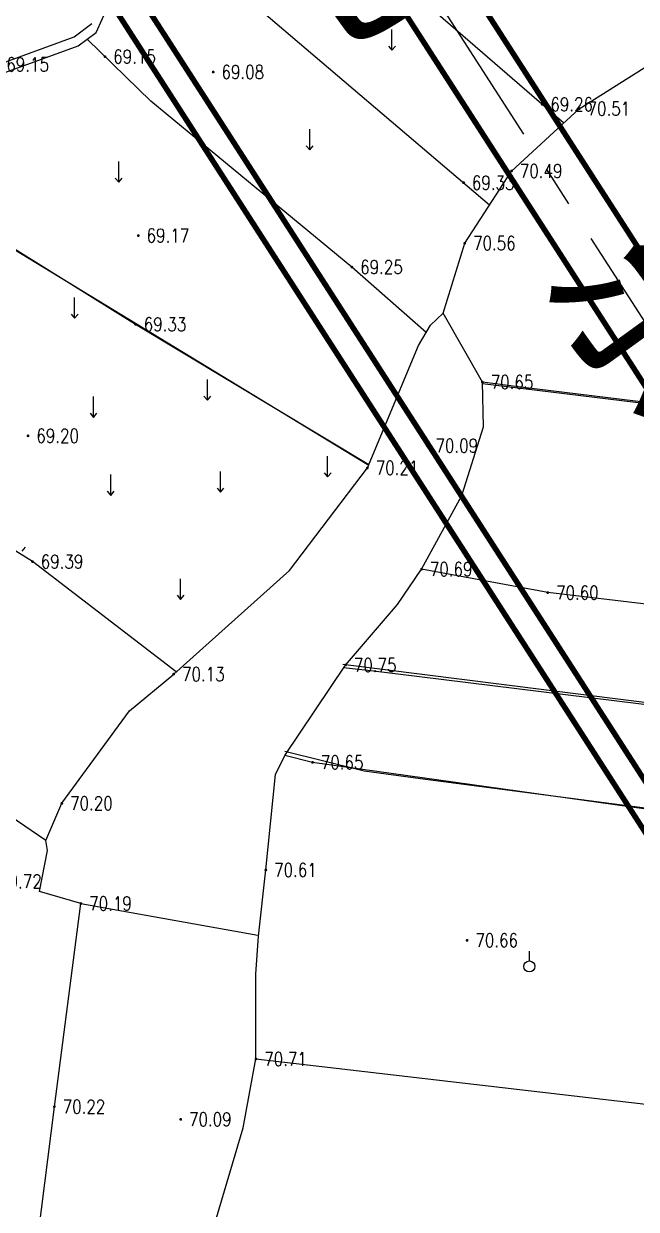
# Model space of a CAD drawing. Extents: x 10519 to 17598, y -625 to 2857.
# Drawn here: x 13601.3 to 13645.7, y 1222.1 to 1308 of the extents above; entities that cross this region are included whole.
import ezdxf
from ezdxf.enums import TextEntityAlignment as Align

# ---------------------------------------------------------------- set-up
doc = ezdxf.new("R2010")
doc.units = 0
doc.header["$MEASUREMENT"] = 0
doc.linetypes.add('CENTER', pattern=[2, 1.25, -0.25, 0.25, -0.25])
doc.linetypes.add('CENTERX2', pattern=[4, 2.5, -0.5, 0.5, -0.5])
doc.layers.get('0').update_dxf_attribs({"linetype": 'CONTINUOUS'})
for name, color, linetype in [('00000衢化东路中线', 1, 'CENTER'), ('00000道路边线', 2, 'CONTINUOUS'), ('0000原地形', 252, 'CONTINUOUS'), ('000道路名称', 6, 'CONTINUOUS'), ('GCD', 224, 'CONTINUOUS')]:
    doc.layers.add(name, color=color, linetype=linetype)
doc.styles.add('HZ', font='txt8.shx', dxfattribs={"width": 0.8, "bigfont": 'hz.shx'})
doc.styles.add('黑体', font='SIMHEI.TTF', dxfattribs={"width": 0.8})
doc.linetypes.add('10421', pattern='A,2,[150,AAA.SHX,S=1,R=0,X=0,Y=1],1e-11', length=2)

# ---------------------------------------------------------------- blocks, each defined once
blk = doc.blocks.new('GC200')
at = {"linetype": 'Continuous', "const_width": 0.2, "flags": 128}
blk.add_lwpolyline([(-0.1, 0, 1), (0.1, 0, 1)], format="xyb", close=True, dxfattribs=at)

msp = doc.modelspace()

# ---------------------------------------------------------------- linework, layer by layer
at = {"layer": '00000衢化东路中线', "color": 6, "linetype": 'CENTERX2', "ltscale": 6}
msp.add_line((13741.468, 1138.563), (13403.369, 1663.691), dxfattribs=at)
at = {"layer": '00000道路边线', "const_width": 0.4}
for points in [[(13702.444, 1203.794, -1), (13698.24, 1201.087, 1), (13702.444, 1203.794), (13561.683, 1422.419, 1), (13557.479, 1419.712), (13698.24, 1201.087)], [(13535.605, 1064.087), (13677.985, 1158.314, 0.410529), (13685.207, 1192.696), (13544.447, 1411.322, 0.417908), (13509.629, 1418.636), (13364.519, 1322.6)], [(13504.296, 1073.345, 0.414214), (13532.012, 1067.704), (13677.727, 1164.14, 0.410529), (13683.505, 1191.645), (13542.745, 1410.271, 0.417908), (13514.891, 1416.122), (13366.444, 1317.879, 0.414214), (13360.804, 1290.163), (13504.296, 1073.345)]]:
    msp.add_lwpolyline(points, format="xyb", dxfattribs=at)
at = {"layer": '0000原地形', "linetype": 'Continuous'}
for p, q in [((13640.412, 1300.796, 69.262), (13615.26, 1322.553, 69.262)), ((13640.412, 1300.796, 69.262), (13615.26, 1322.553, 69.262)), ((13613.931, 1312.86, 69.135), (13635.042, 1294.868, 69.135)), ((13613.931, 1312.86, 69.135), (13635.042, 1294.868, 69.135)), ((13606.538, 1307.349, 69.365), (13607.464, 1309.393, 69.365)), ((13606.538, 1307.349, 69.365), (13607.464, 1309.393, 69.365)), ((13604.959, 1307.04, 69.344), (13606.243, 1308, 69.344)), ((13604.959, 1307.04, 69.344), (13606.243, 1308, 69.344)), ((13605.254, 1306.389, 69.365), (13606.538, 1307.349, 69.365)), ((13605.254, 1306.389, 69.365), (13606.538, 1307.349, 69.365)), ((13599.442, 1305.036, 69.344), (13604.959, 1307.04, 69.344)), ((13599.442, 1305.036, 69.344), (13604.959, 1307.04, 69.344)), ((13610.504, 1302.393, 69.311), (13605.888, 1306.863, 69.311)), ((13610.504, 1302.393, 69.311), (13605.888, 1306.863, 69.311)), ((13599.737, 1304.385, 69.365), (13605.254, 1306.389, 69.365)), ((13599.737, 1304.385, 69.365), (13605.254, 1306.389, 69.365)), ((13625.069, 1290.362, 69.311), (13610.504, 1302.393, 69.311)), ((13625.069, 1290.362, 69.311), (13610.504, 1302.393, 69.311)), ((13587.507, 1299.839, 69.347), (13609.394, 1286.22, 69.347)), ((13587.507, 1299.839, 69.347), (13609.394, 1286.22, 69.347)), ((13592.381, 1296.635, 69.11), (13626.307, 1276.018, 69.11)), ((13630.442, 1285.62, 69.311), (13625.069, 1290.362, 69.311)), ((13630.442, 1285.62, 69.311), (13625.069, 1290.362, 69.311)), ((13609.394, 1286.22, 69.347), (13626.295, 1276.055, 69.347)), ((13609.394, 1286.22, 69.347), (13626.295, 1276.055, 69.347)), ((13637.5, 1281.64), (13634.522, 1282.031)), ((13637.5, 1281.64), (13634.522, 1282.031)), ((13634.525, 1281.919), (13706.564, 1273.174)), ((13709, 1272.943), (13637.5, 1281.64)), ((13709, 1272.943), (13637.5, 1281.64)), ((13601.936, 1269.026, 69.558), (13590.815, 1275.906, 69.558)), ((13601.936, 1269.026, 69.558), (13590.815, 1275.906, 69.558)), ((13612.343, 1261.033, 69.558), (13601.936, 1269.026, 69.558)), ((13612.343, 1261.033, 69.558), (13601.936, 1269.026, 69.558)), ((13639.255, 1266.779), (13630.117, 1268.477)), ((13639.255, 1266.779), (13630.117, 1268.477)), ((13707.349, 1258.648), (13639.255, 1266.779)), ((13707.349, 1258.648), (13639.255, 1266.779)), ((13624.409, 1261.592), (13702.131, 1251.756)), ((13626.431, 1261.102), (13624.47, 1261.318)), ((13626.431, 1261.102), (13624.47, 1261.318)), ((13706.498, 1251.281), (13626.431, 1261.102)), ((13706.498, 1251.281), (13626.431, 1261.102)), ((13620.208, 1255.293), (13625.949, 1253.856)), ((13622.223, 1254.478), (13620.215, 1254.987)), ((13622.223, 1254.478), (13620.215, 1254.987)), ((13649.645, 1250.635), (13622.223, 1254.478)), ((13649.645, 1250.635), (13622.223, 1254.478)), ((13625.949, 1253.856), (13630.034, 1253.319)), ((13630.034, 1253.319), (13649.73, 1250.738)), ((13602.903, 1248.81), (13600.324, 1250.583)), ((13602.903, 1248.81), (13600.324, 1250.583)), ((13602.451, 1245.117), (13603.027, 1248.095)), ((13602.451, 1245.117), (13603.027, 1248.095)), ((13603.027, 1248.095), (13602.903, 1248.81)), ((13603.027, 1248.095), (13602.903, 1248.81)), ((13605.447, 1244.253), (13602.451, 1245.117)), ((13605.447, 1244.253), (13602.451, 1245.117)), ((13603.521, 1229.536), (13605.447, 1244.253)), ((13603.521, 1229.536), (13605.447, 1244.253)), ((13605.447, 1244.253, 69.984), (13605.447, 1244.253, 69.984)), ((13605.447, 1244.253, 69.984), (13618.266, 1241.95, 69.984)), ((13617.207, 1228), (13618.123, 1232.99)), ((13617.207, 1228), (13618.123, 1232.99)), ((13618.123, 1232.99), (13619.773, 1232.808)), ((13618.123, 1232.99), (13619.773, 1232.808)), ((13619.773, 1232.808), (13647.404, 1229.599)), ((13619.773, 1232.808), (13647.404, 1229.599)), ((13601.899, 1216.509), (13603.521, 1229.536)), ((13601.899, 1216.509), (13603.521, 1229.536)), ((13614.721, 1219.638), (13617.207, 1228)), ((13614.721, 1219.638), (13617.207, 1228))]:
    msp.add_line(p, q, dxfattribs=at)
at = {"layer": '0000原地形'}
for p, q in [((13627.971, 1306.072), (13627.971, 1307.572)), ((13627.971, 1306.072), (13627.971, 1307.572)), ((13627.721, 1306.372), (13627.971, 1306.072)), ((13627.721, 1306.372), (13627.971, 1306.072)), ((13627.971, 1306.072), (13628.221, 1306.372)), ((13627.971, 1306.072), (13628.221, 1306.372)), ((13622.013, 1298.844), (13622.013, 1300.344)), ((13622.013, 1298.844), (13622.013, 1300.344)), ((13621.763, 1299.144), (13622.013, 1298.844)), ((13621.763, 1299.144), (13622.013, 1298.844)), ((13622.013, 1298.844), (13622.263, 1299.144)), ((13622.013, 1298.844), (13622.263, 1299.144)), ((13608.184, 1296.505), (13608.184, 1298.005)), ((13608.184, 1296.505), (13608.184, 1298.005)), ((13607.934, 1296.805), (13608.184, 1296.505)), ((13607.934, 1296.805), (13608.184, 1296.505)), ((13608.184, 1296.505), (13608.434, 1296.805)), ((13608.184, 1296.505), (13608.434, 1296.805)), ((13604.984, 1286.658), (13604.984, 1288.158)), ((13604.734, 1286.958), (13604.984, 1286.658)), ((13604.984, 1286.658), (13605.234, 1286.958)), ((13614.608, 1280.717), (13614.608, 1282.217)), ((13606.353, 1279.476), (13606.353, 1280.976)), ((13614.358, 1281.017), (13614.608, 1280.717)), ((13614.608, 1280.717), (13614.858, 1281.017)), ((13606.103, 1279.776), (13606.353, 1279.476)), ((13606.353, 1279.476), (13606.603, 1279.776)), ((13623.309, 1275.156), (13623.309, 1276.656)), ((13615.554, 1274.046), (13615.554, 1275.546)), ((13607.602, 1273.824), (13607.602, 1275.324)), ((13623.059, 1275.456), (13623.309, 1275.156)), ((13623.309, 1275.156), (13623.559, 1275.456)), ((13607.352, 1274.124), (13607.602, 1273.824)), ((13607.602, 1273.824), (13607.852, 1274.124)), ((13615.304, 1274.346), (13615.554, 1274.046)), ((13615.554, 1274.046), (13615.804, 1274.346)), ((13601.185, 1269.775), (13601.435, 1270.075)), ((13612.667, 1266.288), (13612.667, 1267.788)), ((13612.417, 1266.588), (13612.667, 1266.288)), ((13612.667, 1266.288), (13612.917, 1266.588)), ((13637.921, 1240.093), (13637.921, 1240.793)), ((13637.921, 1240.093), (13637.921, 1240.793))]:
    msp.add_line(p, q, dxfattribs=at)
at = {"layer": '0000原地形', "linetype": '10421'}
for p, q in [((13641.542, 1301.834), (13646.694, 1305.077)), ((13641.542, 1301.834), (13646.694, 1305.077)), ((13636.632, 1297.322), (13641.542, 1301.834)), ((13636.632, 1297.322), (13641.542, 1301.834)), ((13633.244, 1292.092), (13636.632, 1297.322)), ((13633.244, 1292.092), (13636.632, 1297.322)), ((13631.683, 1287.017), (13633.244, 1292.092)), ((13631.683, 1287.017), (13633.244, 1292.092)), ((13630.754, 1286.149), (13631.683, 1287.017)), ((13630.754, 1286.149), (13631.683, 1287.017)), ((13634.522, 1282.031), (13631.683, 1287.017)), ((13634.522, 1282.031), (13631.683, 1287.017)), ((13629.887, 1284.679), (13630.754, 1286.149)), ((13629.887, 1284.679), (13630.754, 1286.149)), ((13626.195, 1275.816), (13629.887, 1284.679)), ((13626.195, 1275.816), (13629.887, 1284.679)), ((13634.604, 1278.794), (13634.522, 1282.031)), ((13634.604, 1278.794), (13634.522, 1282.031)), ((13633.038, 1273.817), (13634.604, 1278.794)), ((13633.038, 1273.817), (13634.604, 1278.794)), ((13620.553, 1268.387), (13626.195, 1275.816)), ((13620.553, 1268.387), (13626.195, 1275.816)), ((13630.117, 1268.477), (13633.038, 1273.817)), ((13630.117, 1268.477), (13633.038, 1273.817)), ((13612.164, 1260.873), (13620.553, 1268.387)), ((13612.164, 1260.873), (13620.553, 1268.387)), ((13628.381, 1265.927), (13630.117, 1268.477)), ((13628.381, 1265.927), (13630.117, 1268.477)), ((13624.612, 1261.53), (13628.381, 1265.927)), ((13624.612, 1261.53), (13628.381, 1265.927)), ((13608.971, 1258.212), (13612.164, 1260.873)), ((13608.971, 1258.212), (13612.164, 1260.873)), ((13620.215, 1254.987), (13624.612, 1261.53)), ((13620.215, 1254.987), (13624.612, 1261.53)), ((13604.062, 1251.513), (13608.971, 1258.212)), ((13604.062, 1251.513), (13608.971, 1258.212)), ((13619.536, 1253.6), (13620.215, 1254.987)), ((13619.536, 1253.6), (13620.215, 1254.987)), ((13618.837, 1246.685), (13619.536, 1253.6)), ((13618.837, 1246.685), (13619.536, 1253.6)), ((13602.903, 1248.81), (13604.062, 1251.513)), ((13602.903, 1248.81), (13604.062, 1251.513)), ((13618.316, 1241.881), (13618.837, 1246.685)), ((13618.316, 1241.881), (13618.837, 1246.685)), ((13618.109, 1239.144), (13618.316, 1241.881)), ((13618.109, 1239.144), (13618.316, 1241.881)), ((13618.123, 1232.99), (13618.109, 1239.144)), ((13618.123, 1232.99), (13618.109, 1239.144))]:
    msp.add_line(p, q, dxfattribs=at)
at = {"layer": '0000原地形'}
msp.add_ellipse((13637.921, 1239.693), major_axis=(-0.283, 0.283), ratio=1, start_param=3.926991, end_param=10.210176, dxfattribs=at)
msp.add_ellipse((13637.921, 1239.693), major_axis=(-0.283, 0.283), ratio=1, start_param=3.926991, end_param=10.210176, dxfattribs=at)

# ---------------------------------------------------------------- block references
at = {"layer": 'GCD', "linetype": 'Continuous'}
ref = msp.add_blockref('GC200', (13599.442, 1305.036, 69.148), dxfattribs=dict(at, xscale=0.5, yscale=0.5, zscale=0.5))
ref.add_attrib('height', '69.15', dxfattribs={"linetype": 'Continuous', "height": 1, "style": 'HZ', "width": 0.8}).set_placement((13600.042, 1305.036, 69.148), align=Align.MIDDLE_LEFT)
ref = msp.add_blockref('GC200', (13599.442, 1305.036, 69.148), dxfattribs=dict(at, xscale=0.5, yscale=0.5, zscale=0.5))
ref.add_attrib('height', '69.15', dxfattribs={"linetype": 'Continuous', "height": 1, "style": 'HZ', "width": 0.8}).set_placement((13600.042, 1305.036, 69.148), align=Align.MIDDLE_LEFT)
ref = msp.add_blockref('GC200', (13607.187, 1305.605, 69.145), dxfattribs=dict(at, xscale=0.5, yscale=0.5, zscale=0.5))
ref.add_attrib('height', '69.15', dxfattribs={"linetype": 'Continuous', "height": 1, "style": 'HZ', "width": 0.8}).set_placement((13607.787, 1305.605, 69.145), align=Align.MIDDLE_LEFT)
ref = msp.add_blockref('GC200', (13607.187, 1305.605, 69.145), dxfattribs=dict(at, xscale=0.5, yscale=0.5, zscale=0.5))
ref.add_attrib('height', '69.15', dxfattribs={"linetype": 'Continuous', "height": 1, "style": 'HZ', "width": 0.8}).set_placement((13607.787, 1305.605, 69.145), align=Align.MIDDLE_LEFT)
ref = msp.add_blockref('GC200', (13615.025, 1304.49, 69.078), dxfattribs=dict(at, xscale=0.5, yscale=0.5, zscale=0.5))
ref.add_attrib('height', '69.08', dxfattribs={"linetype": 'Continuous', "height": 1, "style": 'HZ', "width": 0.8}).set_placement((13615.625, 1304.49, 69.078), align=Align.MIDDLE_LEFT)
ref = msp.add_blockref('GC200', (13615.025, 1304.49, 69.078), dxfattribs=dict(at, xscale=0.5, yscale=0.5, zscale=0.5))
ref.add_attrib('height', '69.08', dxfattribs={"linetype": 'Continuous', "height": 1, "style": 'HZ', "width": 0.8}).set_placement((13615.625, 1304.49, 69.078), align=Align.MIDDLE_LEFT)
ref = msp.add_blockref('GC200', (13638.848, 1302.149, 69.262), dxfattribs=dict(at, xscale=0.5, yscale=0.5, zscale=0.5))
ref.add_attrib('height', '69.26', dxfattribs={"linetype": 'Continuous', "height": 1, "style": 'HZ', "width": 0.8}).set_placement((13639.448, 1302.149, 69.262), align=Align.MIDDLE_LEFT)
ref = msp.add_blockref('GC200', (13638.848, 1302.149, 69.262), dxfattribs=dict(at, xscale=0.5, yscale=0.5, zscale=0.5))
ref.add_attrib('height', '69.26', dxfattribs={"linetype": 'Continuous', "height": 1, "style": 'HZ', "width": 0.8}).set_placement((13639.448, 1302.149, 69.262), align=Align.MIDDLE_LEFT)
ref = msp.add_blockref('GC200', (13641.542, 1301.834, 70.506), dxfattribs=dict(at, xscale=0.5, yscale=0.5, zscale=0.5))
ref.add_attrib('height', '70.51', dxfattribs={"linetype": 'Continuous', "height": 1, "style": 'HZ', "width": 0.8}).set_placement((13642.142, 1301.834, 70.506), align=Align.MIDDLE_LEFT)
ref = msp.add_blockref('GC200', (13641.542, 1301.834, 70.506), dxfattribs=dict(at, xscale=0.5, yscale=0.5, zscale=0.5))
ref.add_attrib('height', '70.51', dxfattribs={"linetype": 'Continuous', "height": 1, "style": 'HZ', "width": 0.8}).set_placement((13642.142, 1301.834, 70.506), align=Align.MIDDLE_LEFT)
ref = msp.add_blockref('GC200', (13636.632, 1297.322, 70.494), dxfattribs=dict(at, xscale=0.5, yscale=0.5, zscale=0.5))
ref.add_attrib('height', '70.49', dxfattribs={"linetype": 'Continuous', "height": 1, "style": 'HZ', "width": 0.8}).set_placement((13637.232, 1297.322, 70.494), align=Align.MIDDLE_LEFT)
ref = msp.add_blockref('GC200', (13636.632, 1297.322, 70.494), dxfattribs=dict(at, xscale=0.5, yscale=0.5, zscale=0.5))
ref.add_attrib('height', '70.49', dxfattribs={"linetype": 'Continuous', "height": 1, "style": 'HZ', "width": 0.8}).set_placement((13637.232, 1297.322, 70.494), align=Align.MIDDLE_LEFT)
ref = msp.add_blockref('GC200', (13633.163, 1296.469, 69.327), dxfattribs=dict(at, xscale=0.5, yscale=0.5, zscale=0.5))
ref.add_attrib('height', '69.33', dxfattribs={"linetype": 'Continuous', "height": 1, "style": 'HZ', "width": 0.8}).set_placement((13633.763, 1296.469, 69.327), align=Align.MIDDLE_LEFT)
ref = msp.add_blockref('GC200', (13633.163, 1296.469, 69.327), dxfattribs=dict(at, xscale=0.5, yscale=0.5, zscale=0.5))
ref.add_attrib('height', '69.33', dxfattribs={"linetype": 'Continuous', "height": 1, "style": 'HZ', "width": 0.8}).set_placement((13633.763, 1296.469, 69.327), align=Align.MIDDLE_LEFT)
ref = msp.add_blockref('GC200', (13609.603, 1292.644, 69.173), dxfattribs=dict(at, xscale=0.5, yscale=0.5, zscale=0.5))
ref.add_attrib('height', '69.17', dxfattribs={"linetype": 'Continuous', "height": 1, "style": 'HZ', "width": 0.8}).set_placement((13610.203, 1292.644, 69.173), align=Align.MIDDLE_LEFT)
ref = msp.add_blockref('GC200', (13609.603, 1292.644, 69.173), dxfattribs=dict(at, xscale=0.5, yscale=0.5, zscale=0.5))
ref.add_attrib('height', '69.17', dxfattribs={"linetype": 'Continuous', "height": 1, "style": 'HZ', "width": 0.8}).set_placement((13610.203, 1292.644, 69.173), align=Align.MIDDLE_LEFT)
ref = msp.add_blockref('GC200', (13633.244, 1292.092, 70.558), dxfattribs=dict(at, xscale=0.5, yscale=0.5, zscale=0.5))
ref.add_attrib('height', '70.56', dxfattribs={"linetype": 'Continuous', "height": 1, "style": 'HZ', "width": 0.8}).set_placement((13633.844, 1292.092, 70.558), align=Align.MIDDLE_LEFT)
ref = msp.add_blockref('GC200', (13633.244, 1292.092, 70.558), dxfattribs=dict(at, xscale=0.5, yscale=0.5, zscale=0.5))
ref.add_attrib('height', '70.56', dxfattribs={"linetype": 'Continuous', "height": 1, "style": 'HZ', "width": 0.8}).set_placement((13633.844, 1292.092, 70.558), align=Align.MIDDLE_LEFT)
ref = msp.add_blockref('GC200', (13625.069, 1290.362, 69.249), dxfattribs=dict(at, xscale=0.5, yscale=0.5, zscale=0.5))
ref.add_attrib('height', '69.25', dxfattribs={"linetype": 'Continuous', "height": 1, "style": 'HZ', "width": 0.8}).set_placement((13625.669, 1290.362, 69.249), align=Align.MIDDLE_LEFT)
ref = msp.add_blockref('GC200', (13625.069, 1290.362, 69.249), dxfattribs=dict(at, xscale=0.5, yscale=0.5, zscale=0.5))
ref.add_attrib('height', '69.25', dxfattribs={"linetype": 'Continuous', "height": 1, "style": 'HZ', "width": 0.8}).set_placement((13625.669, 1290.362, 69.249), align=Align.MIDDLE_LEFT)
ref = msp.add_blockref('GC200', (13609.394, 1286.22, 69.332), dxfattribs=dict(at, xscale=0.5, yscale=0.5, zscale=0.5))
ref.add_attrib('height', '69.33', dxfattribs={"linetype": 'Continuous', "height": 1, "style": 'HZ', "width": 0.8}).set_placement((13609.994, 1286.22, 69.332), align=Align.MIDDLE_LEFT)
ref = msp.add_blockref('GC200', (13609.394, 1286.22, 69.332), dxfattribs=dict(at, xscale=0.5, yscale=0.5, zscale=0.5))
ref.add_attrib('height', '69.33', dxfattribs={"linetype": 'Continuous', "height": 1, "style": 'HZ', "width": 0.8}).set_placement((13609.994, 1286.22, 69.332), align=Align.MIDDLE_LEFT)
ref = msp.add_blockref('GC200', (13634.522, 1282.031, 70.65), dxfattribs=dict(at, xscale=0.5, yscale=0.5, zscale=0.5))
ref.add_attrib('height', '70.65', dxfattribs={"linetype": 'Continuous', "height": 1, "style": 'HZ', "width": 0.8}).set_placement((13635.122, 1282.031, 70.65), align=Align.MIDDLE_LEFT)
ref = msp.add_blockref('GC200', (13634.522, 1282.031, 70.65), dxfattribs=dict(at, xscale=0.5, yscale=0.5, zscale=0.5))
ref.add_attrib('height', '70.65', dxfattribs={"linetype": 'Continuous', "height": 1, "style": 'HZ', "width": 0.8}).set_placement((13635.122, 1282.031, 70.65), align=Align.MIDDLE_LEFT)
ref = msp.add_blockref('GC200', (13601.614, 1278.134, 69.195), dxfattribs=dict(at, xscale=0.5, yscale=0.5, zscale=0.5))
ref.add_attrib('height', '69.20', dxfattribs={"linetype": 'Continuous', "height": 1, "style": 'HZ', "width": 0.8}).set_placement((13602.214, 1278.134, 69.195), align=Align.MIDDLE_LEFT)
ref = msp.add_blockref('GC200', (13601.614, 1278.134, 69.195), dxfattribs=dict(at, xscale=0.5, yscale=0.5, zscale=0.5))
ref.add_attrib('height', '69.20', dxfattribs={"linetype": 'Continuous', "height": 1, "style": 'HZ', "width": 0.8}).set_placement((13602.214, 1278.134, 69.195), align=Align.MIDDLE_LEFT)
ref = msp.add_blockref('GC200', (13630.523, 1277.422, 70.089), dxfattribs=dict(at, xscale=0.5, yscale=0.5, zscale=0.5))
ref.add_attrib('height', '70.09', dxfattribs={"linetype": 'Continuous', "height": 1, "style": 'HZ', "width": 0.8}).set_placement((13631.123, 1277.422, 70.089), align=Align.MIDDLE_LEFT)
ref = msp.add_blockref('GC200', (13630.523, 1277.422, 70.089), dxfattribs=dict(at, xscale=0.5, yscale=0.5, zscale=0.5))
ref.add_attrib('height', '70.09', dxfattribs={"linetype": 'Continuous', "height": 1, "style": 'HZ', "width": 0.8}).set_placement((13631.123, 1277.422, 70.089), align=Align.MIDDLE_LEFT)
ref = msp.add_blockref('GC200', (13626.195, 1275.816, 70.21), dxfattribs=dict(at, xscale=0.5, yscale=0.5, zscale=0.5))
ref.add_attrib('height', '70.21', dxfattribs={"linetype": 'Continuous', "height": 1, "style": 'HZ', "width": 0.8}).set_placement((13626.795, 1275.816, 70.21), align=Align.MIDDLE_LEFT)
ref = msp.add_blockref('GC200', (13626.195, 1275.816, 70.21), dxfattribs=dict(at, xscale=0.5, yscale=0.5, zscale=0.5))
ref.add_attrib('height', '70.21', dxfattribs={"linetype": 'Continuous', "height": 1, "style": 'HZ', "width": 0.8}).set_placement((13626.795, 1275.816, 70.21), align=Align.MIDDLE_LEFT)
ref = msp.add_blockref('GC200', (13601.936, 1269.026, 69.387), dxfattribs=dict(at, xscale=0.5, yscale=0.5, zscale=0.5))
ref.add_attrib('height', '69.39', dxfattribs={"linetype": 'Continuous', "height": 1, "style": 'HZ', "width": 0.8}).set_placement((13602.536, 1269.026, 69.387), align=Align.MIDDLE_LEFT)
ref = msp.add_blockref('GC200', (13601.936, 1269.026, 69.387), dxfattribs=dict(at, xscale=0.5, yscale=0.5, zscale=0.5))
ref.add_attrib('height', '69.39', dxfattribs={"linetype": 'Continuous', "height": 1, "style": 'HZ', "width": 0.8}).set_placement((13602.536, 1269.026, 69.387), align=Align.MIDDLE_LEFT)
ref = msp.add_blockref('GC200', (13630.117, 1268.477, 70.69), dxfattribs=dict(at, xscale=0.5, yscale=0.5, zscale=0.5))
ref.add_attrib('height', '70.69', dxfattribs={"linetype": 'Continuous', "height": 1, "style": 'HZ', "width": 0.8}).set_placement((13630.717, 1268.477, 70.69), align=Align.MIDDLE_LEFT)
ref = msp.add_blockref('GC200', (13630.117, 1268.477, 70.69), dxfattribs=dict(at, xscale=0.5, yscale=0.5, zscale=0.5))
ref.add_attrib('height', '70.69', dxfattribs={"linetype": 'Continuous', "height": 1, "style": 'HZ', "width": 0.8}).set_placement((13630.717, 1268.477, 70.69), align=Align.MIDDLE_LEFT)
ref = msp.add_blockref('GC200', (13639.255, 1266.779, 70.598), dxfattribs=dict(at, xscale=0.5, yscale=0.5, zscale=0.5))
ref.add_attrib('height', '70.60', dxfattribs={"linetype": 'Continuous', "height": 1, "style": 'HZ', "width": 0.8}).set_placement((13639.855, 1266.779, 70.598), align=Align.MIDDLE_LEFT)
ref = msp.add_blockref('GC200', (13639.255, 1266.779, 70.598), dxfattribs=dict(at, xscale=0.5, yscale=0.5, zscale=0.5))
ref.add_attrib('height', '70.60', dxfattribs={"linetype": 'Continuous', "height": 1, "style": 'HZ', "width": 0.8}).set_placement((13639.855, 1266.779, 70.598), align=Align.MIDDLE_LEFT)
ref = msp.add_blockref('GC200', (13624.612, 1261.53, 70.745), dxfattribs=dict(at, xscale=0.5, yscale=0.5, zscale=0.5))
ref.add_attrib('height', '70.75', dxfattribs={"linetype": 'Continuous', "height": 1, "style": 'HZ', "width": 0.8}).set_placement((13625.212, 1261.53, 70.745), align=Align.MIDDLE_LEFT)
ref = msp.add_blockref('GC200', (13624.612, 1261.53, 70.745), dxfattribs=dict(at, xscale=0.5, yscale=0.5, zscale=0.5))
ref.add_attrib('height', '70.75', dxfattribs={"linetype": 'Continuous', "height": 1, "style": 'HZ', "width": 0.8}).set_placement((13625.212, 1261.53, 70.745), align=Align.MIDDLE_LEFT)
ref = msp.add_blockref('GC200', (13612.164, 1260.873, 70.133), dxfattribs=dict(at, xscale=0.5, yscale=0.5, zscale=0.5))
ref.add_attrib('height', '70.13', dxfattribs={"linetype": 'Continuous', "height": 1, "style": 'HZ', "width": 0.8}).set_placement((13612.764, 1260.873, 70.133), align=Align.MIDDLE_LEFT)
ref = msp.add_blockref('GC200', (13612.164, 1260.873, 70.133), dxfattribs=dict(at, xscale=0.5, yscale=0.5, zscale=0.5))
ref.add_attrib('height', '70.13', dxfattribs={"linetype": 'Continuous', "height": 1, "style": 'HZ', "width": 0.8}).set_placement((13612.764, 1260.873, 70.133), align=Align.MIDDLE_LEFT)
ref = msp.add_blockref('GC200', (13622.223, 1254.478, 70.645), dxfattribs=dict(at, xscale=0.5, yscale=0.5, zscale=0.5))
ref.add_attrib('height', '70.65', dxfattribs={"linetype": 'Continuous', "height": 1, "style": 'HZ', "width": 0.8}).set_placement((13622.823, 1254.478, 70.645), align=Align.MIDDLE_LEFT)
ref = msp.add_blockref('GC200', (13622.223, 1254.478, 70.645), dxfattribs=dict(at, xscale=0.5, yscale=0.5, zscale=0.5))
ref.add_attrib('height', '70.65', dxfattribs={"linetype": 'Continuous', "height": 1, "style": 'HZ', "width": 0.8}).set_placement((13622.823, 1254.478, 70.645), align=Align.MIDDLE_LEFT)
ref = msp.add_blockref('GC200', (13604.062, 1251.513, 70.202), dxfattribs=dict(at, xscale=0.5, yscale=0.5, zscale=0.5))
ref.add_attrib('height', '70.20', dxfattribs={"linetype": 'Continuous', "height": 1, "style": 'HZ', "width": 0.8}).set_placement((13604.662, 1251.513, 70.202), align=Align.MIDDLE_LEFT)
ref = msp.add_blockref('GC200', (13604.062, 1251.513, 70.202), dxfattribs=dict(at, xscale=0.5, yscale=0.5, zscale=0.5))
ref.add_attrib('height', '70.20', dxfattribs={"linetype": 'Continuous', "height": 1, "style": 'HZ', "width": 0.8}).set_placement((13604.662, 1251.513, 70.202), align=Align.MIDDLE_LEFT)
ref = msp.add_blockref('GC200', (13618.837, 1246.685, 70.609), dxfattribs=dict(at, xscale=0.5, yscale=0.5, zscale=0.5))
ref.add_attrib('height', '70.61', dxfattribs={"linetype": 'Continuous', "height": 1, "style": 'HZ', "width": 0.8}).set_placement((13619.437, 1246.685, 70.609), align=Align.MIDDLE_LEFT)
ref = msp.add_blockref('GC200', (13618.837, 1246.685, 70.609), dxfattribs=dict(at, xscale=0.5, yscale=0.5, zscale=0.5))
ref.add_attrib('height', '70.61', dxfattribs={"linetype": 'Continuous', "height": 1, "style": 'HZ', "width": 0.8}).set_placement((13619.437, 1246.685, 70.609), align=Align.MIDDLE_LEFT)
ref = msp.add_blockref('GC200', (13598.921, 1245.854, 69.72), dxfattribs=dict(at, xscale=0.5, yscale=0.5, zscale=0.5))
ref.add_attrib('height', '69.72', dxfattribs={"linetype": 'Continuous', "height": 1, "style": 'HZ', "width": 0.8}).set_placement((13599.521, 1245.854, 69.72), align=Align.MIDDLE_LEFT)
ref = msp.add_blockref('GC200', (13598.921, 1245.854, 69.72), dxfattribs=dict(at, xscale=0.5, yscale=0.5, zscale=0.5))
ref.add_attrib('height', '69.72', dxfattribs={"linetype": 'Continuous', "height": 1, "style": 'HZ', "width": 0.8}).set_placement((13599.521, 1245.854, 69.72), align=Align.MIDDLE_LEFT)
ref = msp.add_blockref('GC200', (13605.447, 1244.253, 70.19), dxfattribs=dict(at, xscale=0.5, yscale=0.5, zscale=0.5))
ref.add_attrib('height', '70.19', dxfattribs={"linetype": 'Continuous', "height": 1, "style": 'HZ', "width": 0.8}).set_placement((13606.047, 1244.253, 70.19), align=Align.MIDDLE_LEFT)
ref = msp.add_blockref('GC200', (13605.447, 1244.253, 70.19), dxfattribs=dict(at, xscale=0.5, yscale=0.5, zscale=0.5))
ref.add_attrib('height', '70.19', dxfattribs={"linetype": 'Continuous', "height": 1, "style": 'HZ', "width": 0.8}).set_placement((13606.047, 1244.253, 70.19), align=Align.MIDDLE_LEFT)
ref = msp.add_blockref('GC200', (13633.415, 1241.586), dxfattribs=dict(at, xscale=0.5, yscale=0.5, zscale=0.5))
ref.add_attrib('height', '70.66', dxfattribs={"linetype": 'Continuous', "height": 1, "style": 'HZ', "width": 0.8}).set_placement((13634.015, 1241.586), align=Align.MIDDLE_LEFT)
ref = msp.add_blockref('GC200', (13633.415, 1241.586), dxfattribs=dict(at, xscale=0.5, yscale=0.5, zscale=0.5))
ref.add_attrib('height', '70.66', dxfattribs={"linetype": 'Continuous', "height": 1, "style": 'HZ', "width": 0.8}).set_placement((13634.015, 1241.586), align=Align.MIDDLE_LEFT)
ref = msp.add_blockref('GC200', (13618.123, 1232.99, 70.707), dxfattribs=dict(at, xscale=0.5, yscale=0.5, zscale=0.5))
ref.add_attrib('height', '70.71', dxfattribs={"linetype": 'Continuous', "height": 1, "style": 'HZ', "width": 0.8}).set_placement((13618.723, 1232.99, 70.707), align=Align.MIDDLE_LEFT)
ref = msp.add_blockref('GC200', (13618.123, 1232.99, 70.707), dxfattribs=dict(at, xscale=0.5, yscale=0.5, zscale=0.5))
ref.add_attrib('height', '70.71', dxfattribs={"linetype": 'Continuous', "height": 1, "style": 'HZ', "width": 0.8}).set_placement((13618.723, 1232.99, 70.707), align=Align.MIDDLE_LEFT)
ref = msp.add_blockref('GC200', (13603.521, 1229.536, 70.221), dxfattribs=dict(at, xscale=0.5, yscale=0.5, zscale=0.5))
ref.add_attrib('height', '70.22', dxfattribs={"linetype": 'Continuous', "height": 1, "style": 'HZ', "width": 0.8}).set_placement((13604.121, 1229.536, 70.221), align=Align.MIDDLE_LEFT)
ref = msp.add_blockref('GC200', (13603.521, 1229.536, 70.221), dxfattribs=dict(at, xscale=0.5, yscale=0.5, zscale=0.5))
ref.add_attrib('height', '70.22', dxfattribs={"linetype": 'Continuous', "height": 1, "style": 'HZ', "width": 0.8}).set_placement((13604.121, 1229.536, 70.221), align=Align.MIDDLE_LEFT)
ref = msp.add_blockref('GC200', (13612.672, 1228.615, 70.088), dxfattribs=dict(at, xscale=0.5, yscale=0.5, zscale=0.5))
ref.add_attrib('height', '70.09', dxfattribs={"linetype": 'Continuous', "height": 1, "style": 'HZ', "width": 0.8}).set_placement((13613.272, 1228.615, 70.088), align=Align.MIDDLE_LEFT)
ref = msp.add_blockref('GC200', (13612.672, 1228.615, 70.088), dxfattribs=dict(at, xscale=0.5, yscale=0.5, zscale=0.5))
ref.add_attrib('height', '70.09', dxfattribs={"linetype": 'Continuous', "height": 1, "style": 'HZ', "width": 0.8}).set_placement((13613.272, 1228.615, 70.088), align=Align.MIDDLE_LEFT)

# ---------------------------------------------------------------- texts
at = {"layer": '000道路名称', "color": 0, "style": '黑体', "width": 0.8}
msp.add_text('衢   化   东   路', height=12.5, rotation=305.92052, dxfattribs=at).set_placement((13598.862, 1344.833))

doc.saveas('drawing.dxf')
